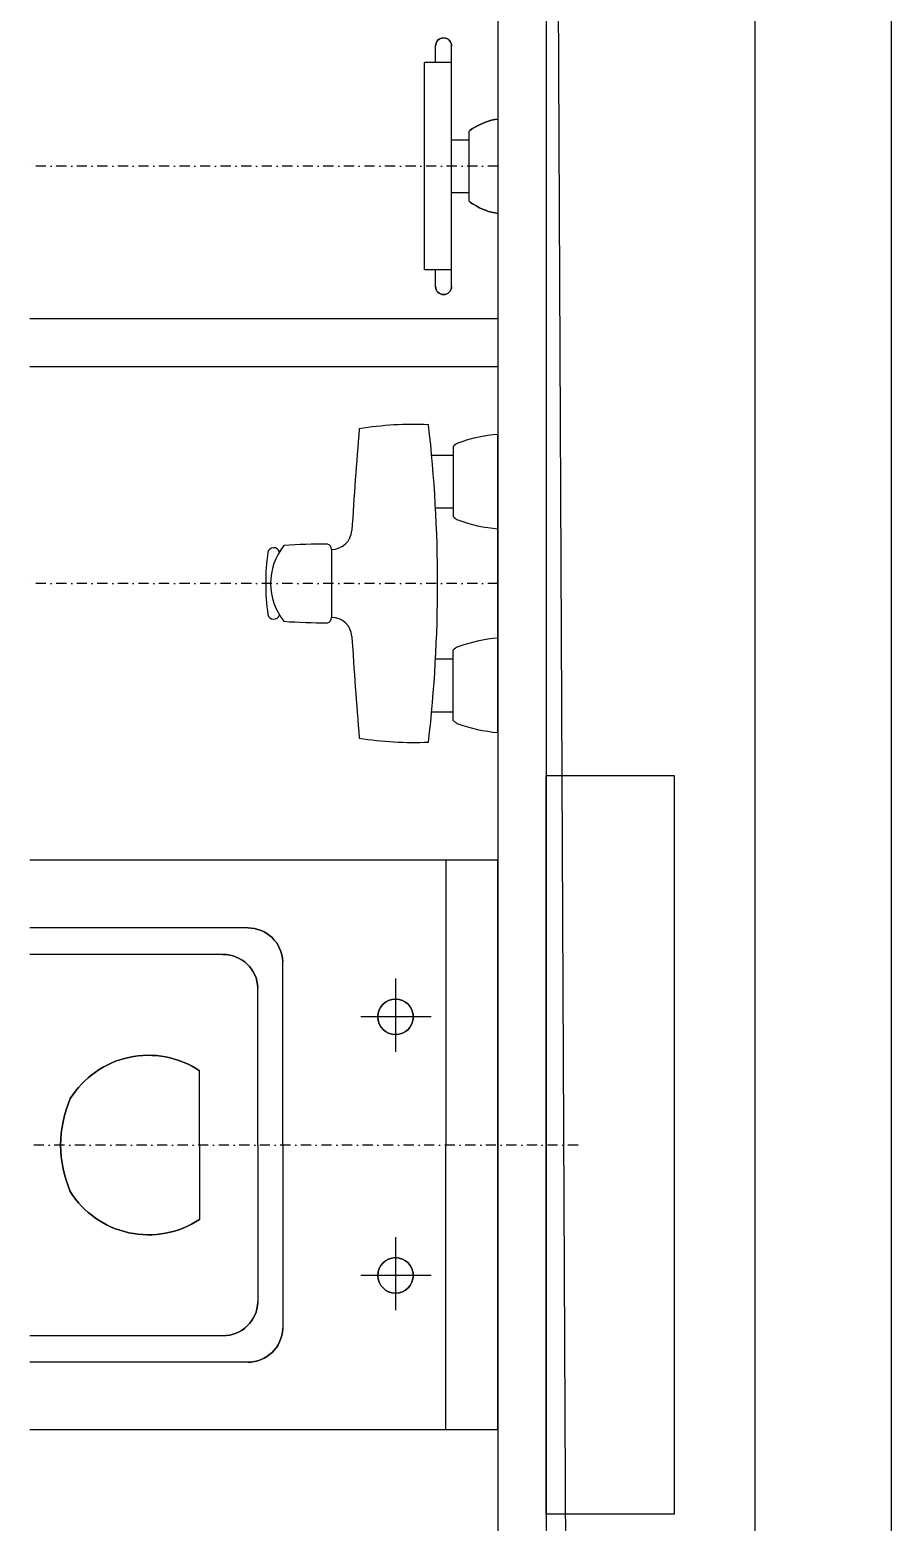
# Model space of a CAD drawing. Header units: millimetres. Extents: x 1372008 to 1411324, y -46445 to -30295.
# Drawn here: x 1395194 to 1395730, y -33405 to -32475 of the extents above; entities that cross this region are included whole.
import ezdxf

# ---------------------------------------------------------------- set-up
doc = ezdxf.new("R2010")
doc.units = ezdxf.units.MM
doc.linetypes.add('DASHDOT2', pattern=[12.7, 6.35, -3.175, 0, -3.175])
for name, color, linetype in [('Divar-esas', 7, 'Continuous'), ('Kafel', 7, 'Continuous'), ('Santexnika', 7, 'Continuous'), ('sutun1', 7, 'Continuous'), ('Tavan', 7, 'Continuous')]:
    doc.layers.add(name, color=color, linetype=linetype)

msp = doc.modelspace()

# ---------------------------------------------------------------- linework, layer by layer
at = {"layer": 'Divar-esas'}
for p, q in [((1395515.19, -30994.82), (1395515.19, -37329.82)), ((1395645.19, -30994.82), (1395645.19, -37459.82))]:
    msp.add_line(p, q, dxfattribs=at)
at = {"layer": 'Kafel'}
for p, q in [((1395485.19, -30824.82), (1395485.19, -37304.82)), ((1395515.19, -30994.82), (1395515.19, -37304.82))]:
    msp.add_line(p, q, dxfattribs=at)
at = {"layer": 'Santexnika'}
for p, q in [((1395446.34, -32495.17), (1395446.34, -32484.82)), ((1395446.34, -32495.17), (1395446.34, -32484.82)), ((1395446.34, -32495.17), (1395446.34, -32484.82)), ((1395446.34, -32495.17), (1395446.34, -32484.82)), ((1395446.34, -32495.17), (1395446.34, -32484.82)), ((1395446.34, -32495.17), (1395446.34, -32484.82)), ((1395446.34, -32495.17), (1395446.34, -32484.82)), ((1395446.34, -32495.17), (1395446.34, -32484.82)), ((1395456.34, -32634.82), (1395456.34, -32484.82)), ((1395456.34, -32634.82), (1395456.34, -32484.82)), ((1395456.34, -32634.82), (1395456.34, -32484.82)), ((1395456.34, -32634.82), (1395456.34, -32484.82)), ((1395456.34, -32634.82), (1395456.34, -32484.82)), ((1395456.34, -32634.82), (1395456.34, -32484.82)), ((1395456.34, -32634.82), (1395456.34, -32484.82)), ((1395456.34, -32634.82), (1395456.34, -32484.82)), ((1395439.4, -32624.48), (1395439.4, -32495.17)), ((1395456.34, -32495.17), (1395439.4, -32495.17)), ((1395439.4, -32624.48), (1395439.4, -32495.17)), ((1395456.34, -32495.17), (1395439.4, -32495.17)), ((1395439.4, -32624.48), (1395439.4, -32495.17)), ((1395456.34, -32495.17), (1395439.4, -32495.17)), ((1395439.4, -32624.48), (1395439.4, -32495.17)), ((1395456.34, -32495.17), (1395439.4, -32495.17)), ((1395439.4, -32624.48), (1395439.4, -32495.17)), ((1395456.34, -32495.17), (1395439.4, -32495.17)), ((1395439.4, -32624.48), (1395439.4, -32495.17)), ((1395456.34, -32495.17), (1395439.4, -32495.17)), ((1395439.4, -32624.48), (1395439.4, -32495.17)), ((1395456.34, -32495.17), (1395439.4, -32495.17)), ((1395439.4, -32624.48), (1395439.4, -32495.17)), ((1395456.34, -32495.17), (1395439.4, -32495.17)), ((1395485.19, -32530.38), (1395485.19, -32589.26)), ((1395485.19, -32530.38), (1395485.19, -32589.26)), ((1395485.19, -32530.38), (1395485.19, -32589.26)), ((1395485.19, -32530.38), (1395485.19, -32589.26)), ((1395485.19, -32530.38), (1395485.19, -32589.26)), ((1395485.19, -32530.38), (1395485.19, -32589.26)), ((1395485.19, -32530.38), (1395485.19, -32589.26)), ((1395485.19, -32530.38), (1395485.19, -32589.26)), ((1395467.37, -32581.65), (1395467.37, -32537.99)), ((1395467.37, -32581.65), (1395467.37, -32537.99)), ((1395467.37, -32581.65), (1395467.37, -32537.99)), ((1395467.37, -32581.65), (1395467.37, -32537.99)), ((1395467.37, -32581.65), (1395467.37, -32537.99)), ((1395467.37, -32581.65), (1395467.37, -32537.99)), ((1395467.37, -32581.65), (1395467.37, -32537.99)), ((1395467.37, -32581.65), (1395467.37, -32537.99)), ((1395456.34, -32543.39), (1395467.37, -32543.39)), ((1395456.34, -32543.39), (1395467.37, -32543.39)), ((1395456.34, -32543.39), (1395467.37, -32543.39)), ((1395456.34, -32543.39), (1395467.37, -32543.39)), ((1395456.34, -32543.39), (1395467.37, -32543.39)), ((1395456.34, -32543.39), (1395467.37, -32543.39)), ((1395456.34, -32543.39), (1395467.37, -32543.39)), ((1395456.34, -32543.39), (1395467.37, -32543.39)), ((1395456.34, -32576.25), (1395467.37, -32576.25)), ((1395456.34, -32576.25), (1395467.37, -32576.25)), ((1395456.34, -32576.25), (1395467.37, -32576.25)), ((1395456.34, -32576.25), (1395467.37, -32576.25)), ((1395456.34, -32576.25), (1395467.37, -32576.25)), ((1395456.34, -32576.25), (1395467.37, -32576.25)), ((1395456.34, -32576.25), (1395467.37, -32576.25)), ((1395456.34, -32576.25), (1395467.37, -32576.25)), ((1395456.34, -32624.48), (1395439.4, -32624.48)), ((1395456.34, -32624.48), (1395439.4, -32624.48)), ((1395456.34, -32624.48), (1395439.4, -32624.48)), ((1395456.34, -32624.48), (1395439.4, -32624.48)), ((1395456.34, -32624.48), (1395439.4, -32624.48)), ((1395456.34, -32624.48), (1395439.4, -32624.48)), ((1395456.34, -32624.48), (1395439.4, -32624.48)), ((1395456.34, -32624.48), (1395439.4, -32624.48)), ((1395446.34, -32634.82), (1395446.34, -32624.48)), ((1395446.34, -32634.82), (1395446.34, -32624.48)), ((1395446.34, -32634.82), (1395446.34, -32624.48)), ((1395446.34, -32634.82), (1395446.34, -32624.48)), ((1395446.34, -32634.82), (1395446.34, -32624.48)), ((1395446.34, -32634.82), (1395446.34, -32624.48)), ((1395446.34, -32634.82), (1395446.34, -32624.48)), ((1395446.34, -32634.82), (1395446.34, -32624.48)), ((1395485.19, -32654.82), (1395193.6, -32654.82)), ((1395485.19, -32654.82), (1395193.6, -32654.82)), ((1395485.19, -32654.82), (1395193.6, -32654.82)), ((1395485.19, -32654.82), (1395193.6, -32654.82)), ((1395485.19, -32654.82), (1395193.6, -32654.82)), ((1395485.19, -32654.82), (1395193.6, -32654.82)), ((1395485.19, -32654.82), (1395193.6, -32654.82)), ((1395485.19, -32654.82), (1395193.6, -32654.82)), ((1395485.19, -32684.82), (1395193.6, -32684.82)), ((1395485.19, -32684.82), (1395193.6, -32684.82)), ((1395485.19, -32684.82), (1395193.6, -32684.82)), ((1395485.19, -32684.82), (1395193.6, -32684.82)), ((1395485.19, -32684.82), (1395193.6, -32684.82)), ((1395485.19, -32684.82), (1395193.6, -32684.82)), ((1395485.19, -32684.82), (1395193.6, -32684.82)), ((1395485.19, -32684.82), (1395193.6, -32684.82)), ((1395457.37, -32734.51), (1395457.37, -32778.18)), ((1395457.37, -32734.51), (1395457.37, -32778.18)), ((1395457.37, -32734.51), (1395457.37, -32778.18)), ((1395457.37, -32734.51), (1395457.37, -32778.18)), ((1395457.37, -32734.51), (1395457.37, -32778.18)), ((1395457.37, -32734.51), (1395457.37, -32778.18)), ((1395457.37, -32734.51), (1395457.37, -32778.18)), ((1395457.37, -32734.51), (1395457.37, -32778.18)), ((1395485.19, -32912.73), (1395485.19, -32726.91)), ((1395485.19, -32912.73), (1395485.19, -32726.91)), ((1395485.19, -32912.73), (1395485.19, -32726.91)), ((1395485.19, -32912.73), (1395485.19, -32726.91)), ((1395485.19, -32912.73), (1395485.19, -32726.91)), ((1395485.19, -32912.73), (1395485.19, -32726.91)), ((1395485.19, -32912.73), (1395485.19, -32726.91)), ((1395485.19, -32912.73), (1395485.19, -32726.91)), ((1395443.95, -32739.91), (1395457.37, -32739.91)), ((1395443.95, -32739.91), (1395457.37, -32739.91)), ((1395443.95, -32739.91), (1395457.37, -32739.91)), ((1395443.95, -32739.91), (1395457.37, -32739.91)), ((1395443.95, -32739.91), (1395457.37, -32739.91)), ((1395443.95, -32739.91), (1395457.37, -32739.91)), ((1395443.95, -32739.91), (1395457.37, -32739.91)), ((1395443.95, -32739.91), (1395457.37, -32739.91)), ((1395446.34, -32772.78), (1395457.37, -32772.78)), ((1395446.34, -32772.78), (1395457.37, -32772.78)), ((1395446.34, -32772.78), (1395457.37, -32772.78)), ((1395446.34, -32772.78), (1395457.37, -32772.78)), ((1395446.34, -32772.78), (1395457.37, -32772.78)), ((1395446.34, -32772.78), (1395457.37, -32772.78)), ((1395446.34, -32772.78), (1395457.37, -32772.78)), ((1395446.34, -32772.78), (1395457.37, -32772.78)), ((1395381.63, -32798.63), (1395381.63, -32841.01)), ((1395381.63, -32798.63), (1395381.63, -32841.01)), ((1395381.63, -32798.63), (1395381.63, -32841.01)), ((1395381.63, -32798.63), (1395381.63, -32841.01)), ((1395381.63, -32798.63), (1395381.63, -32841.01)), ((1395381.63, -32798.63), (1395381.63, -32841.01)), ((1395381.63, -32798.63), (1395381.63, -32841.01)), ((1395381.63, -32798.63), (1395381.63, -32841.01)), ((1395457.37, -32905.13), (1395457.37, -32861.46)), ((1395457.37, -32905.13), (1395457.37, -32861.46)), ((1395457.37, -32905.13), (1395457.37, -32861.46)), ((1395457.37, -32905.13), (1395457.37, -32861.46)), ((1395457.37, -32905.13), (1395457.37, -32861.46)), ((1395457.37, -32905.13), (1395457.37, -32861.46)), ((1395457.37, -32905.13), (1395457.37, -32861.46)), ((1395457.37, -32905.13), (1395457.37, -32861.46)), ((1395446.34, -32866.86), (1395457.37, -32866.86)), ((1395446.34, -32866.86), (1395457.37, -32866.86)), ((1395446.34, -32866.86), (1395457.37, -32866.86)), ((1395446.34, -32866.86), (1395457.37, -32866.86)), ((1395446.34, -32866.86), (1395457.37, -32866.86)), ((1395446.34, -32866.86), (1395457.37, -32866.86)), ((1395446.34, -32866.86), (1395457.37, -32866.86)), ((1395446.34, -32866.86), (1395457.37, -32866.86)), ((1395443.95, -32899.73), (1395457.37, -32899.73)), ((1395443.95, -32899.73), (1395457.37, -32899.73)), ((1395443.95, -32899.73), (1395457.37, -32899.73)), ((1395443.95, -32899.73), (1395457.37, -32899.73)), ((1395443.95, -32899.73), (1395457.37, -32899.73)), ((1395443.95, -32899.73), (1395457.37, -32899.73)), ((1395443.95, -32899.73), (1395457.37, -32899.73)), ((1395443.95, -32899.73), (1395457.37, -32899.73)), ((1395595.19, -32939.82), (1395515.19, -32939.82)), ((1395515.19, -33399.82), (1395515.19, -32939.82)), ((1395595.19, -32939.82), (1395515.19, -32939.82)), ((1395515.19, -33399.82), (1395515.19, -32939.82)), ((1395595.19, -32939.82), (1395515.19, -32939.82)), ((1395515.19, -33399.82), (1395515.19, -32939.82)), ((1395595.19, -32939.82), (1395515.19, -32939.82)), ((1395515.19, -33399.82), (1395515.19, -32939.82)), ((1395595.19, -32939.82), (1395515.19, -32939.82)), ((1395515.19, -33399.82), (1395515.19, -32939.82)), ((1395595.19, -32939.82), (1395515.19, -32939.82)), ((1395515.19, -33399.82), (1395515.19, -32939.82)), ((1395595.19, -32939.82), (1395515.19, -32939.82)), ((1395515.19, -33399.82), (1395515.19, -32939.82)), ((1395595.19, -32939.82), (1395515.19, -32939.82)), ((1395515.19, -33399.82), (1395515.19, -32939.82)), ((1395595.19, -33399.82), (1395595.19, -32939.82)), ((1395595.19, -33399.82), (1395595.19, -32939.82)), ((1395595.19, -33399.82), (1395595.19, -32939.82)), ((1395595.19, -33399.82), (1395595.19, -32939.82)), ((1395595.19, -33399.82), (1395595.19, -32939.82)), ((1395595.19, -33399.82), (1395595.19, -32939.82)), ((1395595.19, -33399.82), (1395595.19, -32939.82)), ((1395595.19, -33399.82), (1395595.19, -32939.82)), ((1395485.19, -32992.32), (1395193.6, -32992.32)), ((1395485.19, -32992.32), (1395193.6, -32992.32)), ((1395485.19, -32992.32), (1395193.6, -32992.32)), ((1395485.19, -32992.32), (1395193.6, -32992.32)), ((1395485.19, -32992.32), (1395193.6, -32992.32)), ((1395485.19, -32992.32), (1395193.6, -32992.32)), ((1395485.19, -32992.32), (1395193.6, -32992.32)), ((1395485.19, -32992.32), (1395193.6, -32992.32)), ((1395452.66, -32992.32), (1395452.66, -33169.82)), ((1395452.66, -32992.32), (1395452.66, -33169.82)), ((1395452.66, -32992.32), (1395452.66, -33169.82)), ((1395452.66, -32992.32), (1395452.66, -33169.82)), ((1395452.66, -32992.32), (1395452.66, -33169.82)), ((1395452.66, -32992.32), (1395452.66, -33169.82)), ((1395452.66, -32992.32), (1395452.66, -33169.82)), ((1395452.66, -32992.32), (1395452.66, -33169.82)), ((1395485.19, -33347.32), (1395485.19, -32992.32)), ((1395485.19, -33347.32), (1395485.19, -32992.32)), ((1395485.19, -33347.32), (1395485.19, -32992.32)), ((1395485.19, -33347.32), (1395485.19, -32992.32)), ((1395485.19, -33347.32), (1395485.19, -32992.32)), ((1395485.19, -33347.32), (1395485.19, -32992.32)), ((1395485.19, -33347.32), (1395485.19, -32992.32)), ((1395485.19, -33347.32), (1395485.19, -32992.32)), ((1395329.67, -33034.49), (1395193.6, -33034.49)), ((1395329.67, -33034.49), (1395193.6, -33034.49)), ((1395329.67, -33034.49), (1395193.6, -33034.49)), ((1395329.67, -33034.49), (1395193.6, -33034.49)), ((1395329.67, -33034.49), (1395193.6, -33034.49)), ((1395329.67, -33034.49), (1395193.6, -33034.49)), ((1395329.67, -33034.49), (1395193.6, -33034.49)), ((1395329.67, -33034.49), (1395193.6, -33034.49)), ((1395314.19, -33051.03), (1395193.6, -33051.03)), ((1395314.19, -33051.03), (1395193.6, -33051.03)), ((1395314.19, -33051.03), (1395193.6, -33051.03)), ((1395314.19, -33051.03), (1395193.6, -33051.03)), ((1395314.19, -33051.03), (1395193.6, -33051.03)), ((1395314.19, -33051.03), (1395193.6, -33051.03)), ((1395314.19, -33051.03), (1395193.6, -33051.03)), ((1395314.19, -33051.03), (1395193.6, -33051.03)), ((1395351.11, -33169.82), (1395351.11, -33055.47)), ((1395351.11, -33169.82), (1395351.11, -33055.47)), ((1395351.11, -33169.82), (1395351.11, -33055.47)), ((1395351.11, -33169.82), (1395351.11, -33055.47)), ((1395351.11, -33169.82), (1395351.11, -33055.47)), ((1395351.11, -33169.82), (1395351.11, -33055.47)), ((1395351.11, -33169.82), (1395351.11, -33055.47)), ((1395351.11, -33169.82), (1395351.11, -33055.47)), ((1395421.68, -33111.65), (1395421.68, -33066.08)), ((1395421.68, -33111.65), (1395421.68, -33066.08)), ((1395421.68, -33111.65), (1395421.68, -33066.08)), ((1395421.68, -33111.65), (1395421.68, -33066.08)), ((1395421.68, -33111.65), (1395421.68, -33066.08)), ((1395421.68, -33111.65), (1395421.68, -33066.08)), ((1395421.68, -33111.65), (1395421.68, -33066.08)), ((1395421.68, -33111.65), (1395421.68, -33066.08)), ((1395335.63, -33169.82), (1395335.63, -33072)), ((1395335.63, -33169.82), (1395335.63, -33072)), ((1395335.63, -33169.82), (1395335.63, -33072)), ((1395335.63, -33169.82), (1395335.63, -33072)), ((1395335.63, -33169.82), (1395335.63, -33072)), ((1395335.63, -33169.82), (1395335.63, -33072)), ((1395335.63, -33169.82), (1395335.63, -33072)), ((1395335.63, -33169.82), (1395335.63, -33072)), ((1395443.6, -33089.93), (1395399.75, -33089.93)), ((1395443.6, -33089.93), (1395399.75, -33089.93)), ((1395443.6, -33089.93), (1395399.75, -33089.93)), ((1395443.6, -33089.93), (1395399.75, -33089.93)), ((1395443.6, -33089.93), (1395399.75, -33089.93)), ((1395443.6, -33089.93), (1395399.75, -33089.93)), ((1395443.6, -33089.93), (1395399.75, -33089.93)), ((1395443.6, -33089.93), (1395399.75, -33089.93)), ((1395299.3, -33169.82), (1395299.3, -33123.46)), ((1395299.3, -33169.82), (1395299.3, -33123.46)), ((1395299.3, -33169.82), (1395299.3, -33123.46)), ((1395299.3, -33169.82), (1395299.3, -33123.46)), ((1395299.3, -33169.82), (1395299.3, -33123.46)), ((1395299.3, -33169.82), (1395299.3, -33123.46)), ((1395299.3, -33169.82), (1395299.3, -33123.46)), ((1395299.3, -33169.82), (1395299.3, -33123.46)), ((1395299.3, -33169.82), (1395299.3, -33216.18)), ((1395299.3, -33169.82), (1395299.3, -33216.18)), ((1395299.3, -33169.82), (1395299.3, -33216.18)), ((1395299.3, -33169.82), (1395299.3, -33216.18)), ((1395299.3, -33169.82), (1395299.3, -33216.18)), ((1395299.3, -33169.82), (1395299.3, -33216.18)), ((1395299.3, -33169.82), (1395299.3, -33216.18)), ((1395299.3, -33169.82), (1395299.3, -33216.18)), ((1395335.63, -33169.82), (1395335.63, -33267.64)), ((1395335.63, -33169.82), (1395335.63, -33267.64)), ((1395335.63, -33169.82), (1395335.63, -33267.64)), ((1395335.63, -33169.82), (1395335.63, -33267.64)), ((1395335.63, -33169.82), (1395335.63, -33267.64)), ((1395335.63, -33169.82), (1395335.63, -33267.64)), ((1395335.63, -33169.82), (1395335.63, -33267.64)), ((1395335.63, -33169.82), (1395335.63, -33267.64)), ((1395351.11, -33169.82), (1395351.11, -33284.17)), ((1395351.11, -33169.82), (1395351.11, -33284.17)), ((1395351.11, -33169.82), (1395351.11, -33284.17)), ((1395351.11, -33169.82), (1395351.11, -33284.17)), ((1395351.11, -33169.82), (1395351.11, -33284.17)), ((1395351.11, -33169.82), (1395351.11, -33284.17)), ((1395351.11, -33169.82), (1395351.11, -33284.17)), ((1395351.11, -33169.82), (1395351.11, -33284.17)), ((1395452.66, -33347.32), (1395452.66, -33169.82)), ((1395452.66, -33347.32), (1395452.66, -33169.82)), ((1395452.66, -33347.32), (1395452.66, -33169.82)), ((1395452.66, -33347.32), (1395452.66, -33169.82)), ((1395452.66, -33347.32), (1395452.66, -33169.82)), ((1395452.66, -33347.32), (1395452.66, -33169.82)), ((1395452.66, -33347.32), (1395452.66, -33169.82)), ((1395452.66, -33347.32), (1395452.66, -33169.82)), ((1395421.68, -33272.77), (1395421.68, -33227.2)), ((1395421.68, -33272.77), (1395421.68, -33227.2)), ((1395421.68, -33272.77), (1395421.68, -33227.2)), ((1395421.68, -33272.77), (1395421.68, -33227.2)), ((1395421.68, -33272.77), (1395421.68, -33227.2)), ((1395421.68, -33272.77), (1395421.68, -33227.2)), ((1395421.68, -33272.77), (1395421.68, -33227.2)), ((1395421.68, -33272.77), (1395421.68, -33227.2)), ((1395443.6, -33251.05), (1395399.75, -33251.05)), ((1395443.6, -33251.05), (1395399.75, -33251.05)), ((1395443.6, -33251.05), (1395399.75, -33251.05)), ((1395443.6, -33251.05), (1395399.75, -33251.05)), ((1395443.6, -33251.05), (1395399.75, -33251.05)), ((1395443.6, -33251.05), (1395399.75, -33251.05)), ((1395443.6, -33251.05), (1395399.75, -33251.05)), ((1395443.6, -33251.05), (1395399.75, -33251.05)), ((1395314.19, -33288.62), (1395193.6, -33288.62)), ((1395314.19, -33288.62), (1395193.6, -33288.62)), ((1395314.19, -33288.62), (1395193.6, -33288.62)), ((1395314.19, -33288.62), (1395193.6, -33288.62)), ((1395314.19, -33288.62), (1395193.6, -33288.62)), ((1395314.19, -33288.62), (1395193.6, -33288.62)), ((1395314.19, -33288.62), (1395193.6, -33288.62)), ((1395314.19, -33288.62), (1395193.6, -33288.62)), ((1395329.67, -33305.15), (1395193.6, -33305.15)), ((1395329.67, -33305.15), (1395193.6, -33305.15)), ((1395329.67, -33305.15), (1395193.6, -33305.15)), ((1395329.67, -33305.15), (1395193.6, -33305.15)), ((1395329.67, -33305.15), (1395193.6, -33305.15)), ((1395329.67, -33305.15), (1395193.6, -33305.15)), ((1395329.67, -33305.15), (1395193.6, -33305.15)), ((1395329.67, -33305.15), (1395193.6, -33305.15)), ((1395485.19, -33347.32), (1395193.6, -33347.32)), ((1395485.19, -33347.32), (1395193.6, -33347.32)), ((1395485.19, -33347.32), (1395193.6, -33347.32)), ((1395485.19, -33347.32), (1395193.6, -33347.32)), ((1395485.19, -33347.32), (1395193.6, -33347.32)), ((1395485.19, -33347.32), (1395193.6, -33347.32)), ((1395485.19, -33347.32), (1395193.6, -33347.32)), ((1395485.19, -33347.32), (1395193.6, -33347.32)), ((1395595.19, -33399.82), (1395515.19, -33399.82)), ((1395595.19, -33399.82), (1395515.19, -33399.82)), ((1395595.19, -33399.82), (1395515.19, -33399.82)), ((1395595.19, -33399.82), (1395515.19, -33399.82)), ((1395595.19, -33399.82), (1395515.19, -33399.82)), ((1395595.19, -33399.82), (1395515.19, -33399.82)), ((1395595.19, -33399.82), (1395515.19, -33399.82)), ((1395595.19, -33399.82), (1395515.19, -33399.82))]:
    msp.add_line(p, q, dxfattribs=at)
at = {"layer": 'Santexnika', "color": 26, "linetype": 'DASHDOT2', "true_color": 0x791e15}
for p, q in [((1395485.19, -32559.82), (1395193.6, -32559.82)), ((1395485.19, -32559.82), (1395193.6, -32559.82)), ((1395485.19, -32559.82), (1395193.6, -32559.82)), ((1395485.19, -32559.82), (1395193.6, -32559.82)), ((1395485.19, -32559.82), (1395193.6, -32559.82)), ((1395485.19, -32559.82), (1395193.6, -32559.82)), ((1395485.19, -32559.82), (1395193.6, -32559.82)), ((1395485.19, -32559.82), (1395193.6, -32559.82)), ((1395485.19, -32819.82), (1395193.6, -32819.82)), ((1395485.19, -32819.82), (1395193.6, -32819.82)), ((1395485.19, -32819.82), (1395193.6, -32819.82)), ((1395485.19, -32819.82), (1395193.6, -32819.82)), ((1395485.19, -32819.82), (1395193.6, -32819.82)), ((1395485.19, -32819.82), (1395193.6, -32819.82)), ((1395485.19, -32819.82), (1395193.6, -32819.82)), ((1395485.19, -32819.82), (1395193.6, -32819.82)), ((1395535.19, -33169.82), (1395193.6, -33169.82)), ((1395535.19, -33169.82), (1395193.6, -33169.82)), ((1395535.19, -33169.82), (1395193.6, -33169.82)), ((1395535.19, -33169.82), (1395193.6, -33169.82)), ((1395535.19, -33169.82), (1395193.6, -33169.82)), ((1395535.19, -33169.82), (1395193.6, -33169.82)), ((1395535.19, -33169.82), (1395193.6, -33169.82)), ((1395535.19, -33169.82), (1395193.6, -33169.82))]:
    msp.add_line(p, q, dxfattribs=at)
at = {"layer": 'Santexnika', "extrusion": (0, 0, -1)}
for centre in [(-1395421.45, -33089.93), (-1395421.45, -33251.05)]:
    msp.add_circle(centre, 11.07, dxfattribs=at)
at = {"layer": 'Santexnika'}
for centre in [(1395421.45, -33089.93), (1395421.45, -33089.93), (1395421.45, -33089.93), (1395421.45, -33089.93), (1395421.45, -33089.93), (1395421.45, -33089.93), (1395421.45, -33089.93), (1395421.45, -33251.05), (1395421.45, -33251.05), (1395421.45, -33251.05), (1395421.45, -33251.05), (1395421.45, -33251.05), (1395421.45, -33251.05), (1395421.45, -33251.05)]:
    msp.add_circle(centre, 11.07, dxfattribs=at)
at = {"layer": 'Santexnika', "extrusion": (0, 0, -1)}
for centre, radius, start, end in [((-1395451.34, -32484.82), 5, 0, -180), ((-1395490.41, -32567.46), 37.44, 57.44563, 81.9817), ((-1395473.43, -32543.35), 8.09, 41.50439, 67.0081), ((-1395473.43, -32576.29), 8.09, -67.0081, -41.50439), ((-1395490.41, -32552.18), 37.44, -81.9817, -57.44563), ((-1395451.34, -32634.82), 5, -180, 0), ((-1395329.51, -33056.11), 21.61, 89.57615, 178.31441), ((-1395314.03, -33072.64), 21.61, 89.57615, 178.31441), ((-1395267.49, -33171.41), 57.54, 32.02118, 123.55505), ((-1395295.51, -33172.16), 82.92, 1.61644, 22.14696), ((-1395295.51, -33167.48), 82.92, -22.14696, -1.61644), ((-1395267.49, -33168.23), 57.54, -123.55505, -32.02118), ((-1395314.03, -33267), 21.61, -178.31441, -89.57615), ((-1395329.51, -33283.53), 21.61, -178.31441, -89.57615)]:
    msp.add_arc(centre, radius, start, end, dxfattribs=at)
at = {"layer": 'Santexnika'}
for centre, radius, start, end in [((1395451.34, -32484.82), 5, 0, 180), ((1395451.34, -32484.82), 5, 0, 180), ((1395451.34, -32484.82), 5, 0, 180), ((1395451.34, -32484.82), 5, 0, 180), ((1395451.34, -32484.82), 5, 0, 180), ((1395451.34, -32484.82), 5, 0, 180), ((1395451.34, -32484.82), 5, 0, 180), ((1395490.41, -32567.46), 37.44, 98.0183, 122.55437), ((1395490.41, -32567.46), 37.44, 98.0183, 122.55437), ((1395490.41, -32567.46), 37.44, 98.0183, 122.55437), ((1395490.41, -32567.46), 37.44, 98.0183, 122.55437), ((1395490.41, -32567.46), 37.44, 98.0183, 122.55437), ((1395490.41, -32567.46), 37.44, 98.0183, 122.55437), ((1395490.41, -32567.46), 37.44, 98.0183, 122.55437), ((1395473.43, -32543.35), 8.09, 112.9919, 138.49561), ((1395473.43, -32543.35), 8.09, 112.9919, 138.49561), ((1395473.43, -32543.35), 8.09, 112.9919, 138.49561), ((1395473.43, -32543.35), 8.09, 112.9919, 138.49561), ((1395473.43, -32543.35), 8.09, 112.9919, 138.49561), ((1395473.43, -32543.35), 8.09, 112.9919, 138.49561), ((1395473.43, -32543.35), 8.09, 112.9919, 138.49561), ((1395473.43, -32576.29), 8.09, -138.49561, -112.9919), ((1395473.43, -32576.29), 8.09, -138.49561, -112.9919), ((1395473.43, -32576.29), 8.09, -138.49561, -112.9919), ((1395473.43, -32576.29), 8.09, -138.49561, -112.9919), ((1395473.43, -32576.29), 8.09, -138.49561, -112.9919), ((1395473.43, -32576.29), 8.09, -138.49561, -112.9919), ((1395473.43, -32576.29), 8.09, -138.49561, -112.9919), ((1395490.41, -32552.18), 37.44, -122.55437, -98.0183), ((1395490.41, -32552.18), 37.44, -122.55437, -98.0183), ((1395490.41, -32552.18), 37.44, -122.55437, -98.0183), ((1395490.41, -32552.18), 37.44, -122.55437, -98.0183), ((1395490.41, -32552.18), 37.44, -122.55437, -98.0183), ((1395490.41, -32552.18), 37.44, -122.55437, -98.0183), ((1395490.41, -32552.18), 37.44, -122.55437, -98.0183), ((1395451.34, -32634.82), 5, 180, 0), ((1395451.34, -32634.82), 5, 180, 0), ((1395451.34, -32634.82), 5, 180, 0), ((1395451.34, -32634.82), 5, 180, 0), ((1395451.34, -32634.82), 5, 180, 0), ((1395451.34, -32634.82), 5, 180, 0), ((1395451.34, -32634.82), 5, 180, 0), ((1398804.96, -32998.23), 3417.25, 175.38846, 176.45203), ((1398804.96, -32998.23), 3417.25, 175.38846, 176.45203), ((1398804.96, -32998.23), 3417.25, 175.38846, 176.45203), ((1398804.96, -32998.23), 3417.25, 175.38846, 176.45203), ((1398804.96, -32998.23), 3417.25, 175.38846, 176.45203), ((1398804.96, -32998.23), 3417.25, 175.38846, 176.45203), ((1398804.96, -32998.23), 3417.25, 175.38846, 176.45203), ((1398804.96, -32998.23), 3417.25, 175.38846, 176.45203), ((1395432.01, -32923.44), 202.7, 87.17491, 99.43674), ((1395432.01, -32923.44), 202.7, 87.17491, 99.43674), ((1395432.01, -32923.44), 202.7, 87.17491, 99.43674), ((1395432.01, -32923.44), 202.7, 87.17491, 99.43674), ((1395432.01, -32923.44), 202.7, 87.17491, 99.43674), ((1395432.01, -32923.44), 202.7, 87.17491, 99.43674), ((1395432.01, -32923.44), 202.7, 87.17491, 99.43674), ((1395432.01, -32923.44), 202.7, 87.17491, 99.43674), ((1394574.48, -32819.82), 873.13, -6.49946, 6.49946), ((1394574.48, -32819.82), 873.13, -6.49946, 6.49946), ((1394574.48, -32819.82), 873.13, -6.49946, 6.49946), ((1394574.48, -32819.82), 873.13, -6.49946, 6.49946), ((1394574.48, -32819.82), 873.13, -6.49946, 6.49946), ((1394574.48, -32819.82), 873.13, -6.49946, 6.49946), ((1394574.48, -32819.82), 873.13, -6.49946, 6.49946), ((1394574.48, -32819.82), 873.13, -6.49946, 6.49946), ((1395463.43, -32739.87), 8.09, 112.9919, 138.49561), ((1395463.43, -32739.87), 8.09, 112.9919, 138.49561), ((1395463.43, -32739.87), 8.09, 112.9919, 138.49561), ((1395463.43, -32739.87), 8.09, 112.9919, 138.49561), ((1395463.43, -32739.87), 8.09, 112.9919, 138.49561), ((1395463.43, -32739.87), 8.09, 112.9919, 138.49561), ((1395463.43, -32739.87), 8.09, 112.9919, 138.49561), ((1395463.43, -32739.87), 8.09, 112.9919, 138.49561), ((1395493.23, -32822.27), 95.7, 94.816, 110.14565), ((1395493.23, -32822.27), 95.7, 94.816, 110.14565), ((1395493.23, -32822.27), 95.7, 94.816, 110.14565), ((1395493.23, -32822.27), 95.7, 94.816, 110.14565), ((1395493.23, -32822.27), 95.7, 94.816, 110.14565), ((1395493.23, -32822.27), 95.7, 94.816, 110.14565), ((1395493.23, -32822.27), 95.7, 94.816, 110.14565), ((1395493.23, -32822.27), 95.7, 94.816, 110.14565), ((1395463.43, -32772.82), 8.09, -138.49561, -112.9919), ((1395463.43, -32772.82), 8.09, -138.49561, -112.9919), ((1395463.43, -32772.82), 8.09, -138.49561, -112.9919), ((1395463.43, -32772.82), 8.09, -138.49561, -112.9919), ((1395463.43, -32772.82), 8.09, -138.49561, -112.9919), ((1395463.43, -32772.82), 8.09, -138.49561, -112.9919), ((1395463.43, -32772.82), 8.09, -138.49561, -112.9919), ((1395463.43, -32772.82), 8.09, -138.49561, -112.9919), ((1395493.23, -32690.42), 95.7, -110.14565, -94.816), ((1395493.23, -32690.42), 95.7, -110.14565, -94.816), ((1395493.23, -32690.42), 95.7, -110.14565, -94.816), ((1395493.23, -32690.42), 95.7, -110.14565, -94.816), ((1395493.23, -32690.42), 95.7, -110.14565, -94.816), ((1395493.23, -32690.42), 95.7, -110.14565, -94.816), ((1395493.23, -32690.42), 95.7, -110.14565, -94.816), ((1395493.23, -32690.42), 95.7, -110.14565, -94.816), ((1395381.63, -32785.97), 12.66, -90.19609, -3.54797), ((1395381.63, -32785.97), 12.66, -90.19609, -3.54797), ((1395381.63, -32785.97), 12.66, -90.19609, -3.54797), ((1395381.63, -32785.97), 12.66, -90.19609, -3.54797), ((1395381.63, -32785.97), 12.66, -90.19609, -3.54797), ((1395381.63, -32785.97), 12.66, -90.19609, -3.54797), ((1395381.63, -32785.97), 12.66, -90.19609, -3.54797), ((1395381.63, -32785.97), 12.66, -90.19609, -3.54797), ((1395477.95, -32819.82), 137.43, 171.87244, -171.87244), ((1395477.95, -32819.82), 137.43, 171.87244, -171.87244), ((1395477.95, -32819.82), 137.43, 171.87244, -171.87244), ((1395477.95, -32819.82), 137.43, 171.87244, -171.87244), ((1395477.95, -32819.82), 137.43, 171.87244, -171.87244), ((1395477.95, -32819.82), 137.43, 171.87244, -171.87244), ((1395477.95, -32819.82), 137.43, 171.87244, -171.87244), ((1395477.95, -32819.82), 137.43, 171.87244, -171.87244), ((1395345.53, -32801.28), 3.74, 16.90443, 166.3079), ((1395345.53, -32801.28), 3.74, 16.90443, 166.3079), ((1395345.53, -32801.28), 3.74, 16.90443, 166.3079), ((1395345.53, -32801.28), 3.74, 16.90443, 166.3079), ((1395345.53, -32801.28), 3.74, 16.90443, 166.3079), ((1395345.53, -32801.28), 3.74, 16.90443, 166.3079), ((1395345.53, -32801.28), 3.74, 16.90443, 166.3079), ((1395345.53, -32801.28), 3.74, 16.90443, 166.3079), ((1395381.14, -32819.82), 37.57, 141.08635, -141.08635), ((1395381.14, -32819.82), 37.57, 141.08635, -141.08635), ((1395381.14, -32819.82), 37.57, 141.08635, -141.08635), ((1395381.14, -32819.82), 37.57, 141.08635, -141.08635), ((1395381.14, -32819.82), 37.57, 141.08635, -141.08635), ((1395381.14, -32819.82), 37.57, 141.08635, -141.08635), ((1395381.14, -32819.82), 37.57, 141.08635, -141.08635), ((1395381.14, -32819.82), 37.57, 141.08635, -141.08635), ((1395378.58, -33166.1), 370.84, 89.93482, 94.12433), ((1395378.58, -33166.1), 370.84, 89.93482, 94.12433), ((1395378.58, -33166.1), 370.84, 89.93482, 94.12433), ((1395378.58, -33166.1), 370.84, 89.93482, 94.12433), ((1395378.58, -33166.1), 370.84, 89.93482, 94.12433), ((1395378.58, -33166.1), 370.84, 89.93482, 94.12433), ((1395378.58, -33166.1), 370.84, 89.93482, 94.12433), ((1395378.58, -33166.1), 370.84, 89.93482, 94.12433), ((1395377.94, -32798.8), 3.69, 2.5378, 73.27799), ((1395377.94, -32798.8), 3.69, 2.5378, 73.27799), ((1395377.94, -32798.8), 3.69, 2.5378, 73.27799), ((1395377.94, -32798.8), 3.69, 2.5378, 73.27799), ((1395377.94, -32798.8), 3.69, 2.5378, 73.27799), ((1395377.94, -32798.8), 3.69, 2.5378, 73.27799), ((1395377.94, -32798.8), 3.69, 2.5378, 73.27799), ((1395377.94, -32798.8), 3.69, 2.5378, 73.27799), ((1395345.53, -32838.37), 3.74, -166.3079, -16.90443), ((1395345.53, -32838.37), 3.74, -166.3079, -16.90443), ((1395345.53, -32838.37), 3.74, -166.3079, -16.90443), ((1395345.53, -32838.37), 3.74, -166.3079, -16.90443), ((1395345.53, -32838.37), 3.74, -166.3079, -16.90443), ((1395345.53, -32838.37), 3.74, -166.3079, -16.90443), ((1395345.53, -32838.37), 3.74, -166.3079, -16.90443), ((1395345.53, -32838.37), 3.74, -166.3079, -16.90443), ((1395378.58, -32473.54), 370.84, -94.12433, -89.93482), ((1395378.58, -32473.54), 370.84, -94.12433, -89.93482), ((1395378.58, -32473.54), 370.84, -94.12433, -89.93482), ((1395378.58, -32473.54), 370.84, -94.12433, -89.93482), ((1395378.58, -32473.54), 370.84, -94.12433, -89.93482), ((1395378.58, -32473.54), 370.84, -94.12433, -89.93482), ((1395378.58, -32473.54), 370.84, -94.12433, -89.93482), ((1395378.58, -32473.54), 370.84, -94.12433, -89.93482), ((1395377.94, -32840.85), 3.69, -73.27799, -2.5378), ((1395377.94, -32840.85), 3.69, -73.27799, -2.5378), ((1395377.94, -32840.85), 3.69, -73.27799, -2.5378), ((1395377.94, -32840.85), 3.69, -73.27799, -2.5378), ((1395377.94, -32840.85), 3.69, -73.27799, -2.5378), ((1395377.94, -32840.85), 3.69, -73.27799, -2.5378), ((1395377.94, -32840.85), 3.69, -73.27799, -2.5378), ((1395377.94, -32840.85), 3.69, -73.27799, -2.5378), ((1395381.63, -32853.67), 12.66, 3.54797, 90.19609), ((1395381.63, -32853.67), 12.66, 3.54797, 90.19609), ((1395381.63, -32853.67), 12.66, 3.54797, 90.19609), ((1395381.63, -32853.67), 12.66, 3.54797, 90.19609), ((1395381.63, -32853.67), 12.66, 3.54797, 90.19609), ((1395381.63, -32853.67), 12.66, 3.54797, 90.19609), ((1395381.63, -32853.67), 12.66, 3.54797, 90.19609), ((1395381.63, -32853.67), 12.66, 3.54797, 90.19609), ((1398804.96, -32641.41), 3417.25, -176.45203, -175.38846), ((1398804.96, -32641.41), 3417.25, -176.45203, -175.38846), ((1398804.96, -32641.41), 3417.25, -176.45203, -175.38846), ((1398804.96, -32641.41), 3417.25, -176.45203, -175.38846), ((1398804.96, -32641.41), 3417.25, -176.45203, -175.38846), ((1398804.96, -32641.41), 3417.25, -176.45203, -175.38846), ((1398804.96, -32641.41), 3417.25, -176.45203, -175.38846), ((1398804.96, -32641.41), 3417.25, -176.45203, -175.38846), ((1395493.23, -32949.22), 95.7, 94.816, 110.14565), ((1395493.23, -32949.22), 95.7, 94.816, 110.14565), ((1395493.23, -32949.22), 95.7, 94.816, 110.14565), ((1395493.23, -32949.22), 95.7, 94.816, 110.14565), ((1395493.23, -32949.22), 95.7, 94.816, 110.14565), ((1395493.23, -32949.22), 95.7, 94.816, 110.14565), ((1395493.23, -32949.22), 95.7, 94.816, 110.14565), ((1395493.23, -32949.22), 95.7, 94.816, 110.14565), ((1395463.43, -32866.82), 8.09, 112.9919, 138.49561), ((1395463.43, -32866.82), 8.09, 112.9919, 138.49561), ((1395463.43, -32866.82), 8.09, 112.9919, 138.49561), ((1395463.43, -32866.82), 8.09, 112.9919, 138.49561), ((1395463.43, -32866.82), 8.09, 112.9919, 138.49561), ((1395463.43, -32866.82), 8.09, 112.9919, 138.49561), ((1395463.43, -32866.82), 8.09, 112.9919, 138.49561), ((1395463.43, -32866.82), 8.09, 112.9919, 138.49561), ((1395463.43, -32899.77), 8.09, -138.49561, -112.9919), ((1395463.43, -32899.77), 8.09, -138.49561, -112.9919), ((1395463.43, -32899.77), 8.09, -138.49561, -112.9919), ((1395463.43, -32899.77), 8.09, -138.49561, -112.9919), ((1395463.43, -32899.77), 8.09, -138.49561, -112.9919), ((1395463.43, -32899.77), 8.09, -138.49561, -112.9919), ((1395463.43, -32899.77), 8.09, -138.49561, -112.9919), ((1395463.43, -32899.77), 8.09, -138.49561, -112.9919), ((1395493.23, -32817.37), 95.7, -110.14565, -94.816), ((1395493.23, -32817.37), 95.7, -110.14565, -94.816), ((1395493.23, -32817.37), 95.7, -110.14565, -94.816), ((1395493.23, -32817.37), 95.7, -110.14565, -94.816), ((1395493.23, -32817.37), 95.7, -110.14565, -94.816), ((1395493.23, -32817.37), 95.7, -110.14565, -94.816), ((1395493.23, -32817.37), 95.7, -110.14565, -94.816), ((1395493.23, -32817.37), 95.7, -110.14565, -94.816), ((1395432.01, -32716.2), 202.7, -99.43674, -87.17491), ((1395432.01, -32716.2), 202.7, -99.43674, -87.17491), ((1395432.01, -32716.2), 202.7, -99.43674, -87.17491), ((1395432.01, -32716.2), 202.7, -99.43674, -87.17491), ((1395432.01, -32716.2), 202.7, -99.43674, -87.17491), ((1395432.01, -32716.2), 202.7, -99.43674, -87.17491), ((1395432.01, -32716.2), 202.7, -99.43674, -87.17491), ((1395432.01, -32716.2), 202.7, -99.43674, -87.17491), ((1395329.51, -33056.11), 21.61, 1.68559, 90.42385), ((1395329.51, -33056.11), 21.61, 1.68559, 90.42385), ((1395329.51, -33056.11), 21.61, 1.68559, 90.42385), ((1395329.51, -33056.11), 21.61, 1.68559, 90.42385), ((1395329.51, -33056.11), 21.61, 1.68559, 90.42385), ((1395329.51, -33056.11), 21.61, 1.68559, 90.42385), ((1395329.51, -33056.11), 21.61, 1.68559, 90.42385), ((1395314.03, -33072.64), 21.61, 1.68559, 90.42385), ((1395314.03, -33072.64), 21.61, 1.68559, 90.42385), ((1395314.03, -33072.64), 21.61, 1.68559, 90.42385), ((1395314.03, -33072.64), 21.61, 1.68559, 90.42385), ((1395314.03, -33072.64), 21.61, 1.68559, 90.42385), ((1395314.03, -33072.64), 21.61, 1.68559, 90.42385), ((1395314.03, -33072.64), 21.61, 1.68559, 90.42385), ((1395267.49, -33171.41), 57.54, 56.44495, 147.97882), ((1395267.49, -33171.41), 57.54, 56.44495, 147.97882), ((1395267.49, -33171.41), 57.54, 56.44495, 147.97882), ((1395267.49, -33171.41), 57.54, 56.44495, 147.97882), ((1395267.49, -33171.41), 57.54, 56.44495, 147.97882), ((1395267.49, -33171.41), 57.54, 56.44495, 147.97882), ((1395267.49, -33171.41), 57.54, 56.44495, 147.97882), ((1395295.51, -33172.16), 82.92, 157.85304, 178.38356), ((1395295.51, -33172.16), 82.92, 157.85304, 178.38356), ((1395295.51, -33172.16), 82.92, 157.85304, 178.38356), ((1395295.51, -33172.16), 82.92, 157.85304, 178.38356), ((1395295.51, -33172.16), 82.92, 157.85304, 178.38356), ((1395295.51, -33172.16), 82.92, 157.85304, 178.38356), ((1395295.51, -33172.16), 82.92, 157.85304, 178.38356), ((1395295.51, -33167.48), 82.92, -178.38356, -157.85304), ((1395295.51, -33167.48), 82.92, -178.38356, -157.85304), ((1395295.51, -33167.48), 82.92, -178.38356, -157.85304), ((1395295.51, -33167.48), 82.92, -178.38356, -157.85304), ((1395295.51, -33167.48), 82.92, -178.38356, -157.85304), ((1395295.51, -33167.48), 82.92, -178.38356, -157.85304), ((1395295.51, -33167.48), 82.92, -178.38356, -157.85304), ((1395267.49, -33168.23), 57.54, -147.97882, -56.44495), ((1395267.49, -33168.23), 57.54, -147.97882, -56.44495), ((1395267.49, -33168.23), 57.54, -147.97882, -56.44495), ((1395267.49, -33168.23), 57.54, -147.97882, -56.44495), ((1395267.49, -33168.23), 57.54, -147.97882, -56.44495), ((1395267.49, -33168.23), 57.54, -147.97882, -56.44495), ((1395267.49, -33168.23), 57.54, -147.97882, -56.44495), ((1395314.03, -33267), 21.61, -90.42385, -1.68559), ((1395314.03, -33267), 21.61, -90.42385, -1.68559), ((1395314.03, -33267), 21.61, -90.42385, -1.68559), ((1395314.03, -33267), 21.61, -90.42385, -1.68559), ((1395314.03, -33267), 21.61, -90.42385, -1.68559), ((1395314.03, -33267), 21.61, -90.42385, -1.68559), ((1395314.03, -33267), 21.61, -90.42385, -1.68559), ((1395329.51, -33283.53), 21.61, -90.42385, -1.68559), ((1395329.51, -33283.53), 21.61, -90.42385, -1.68559), ((1395329.51, -33283.53), 21.61, -90.42385, -1.68559), ((1395329.51, -33283.53), 21.61, -90.42385, -1.68559), ((1395329.51, -33283.53), 21.61, -90.42385, -1.68559), ((1395329.51, -33283.53), 21.61, -90.42385, -1.68559), ((1395329.51, -33283.53), 21.61, -90.42385, -1.68559)]:
    msp.add_arc(centre, radius, start, end, dxfattribs=at)
at = {"layer": 'sutun1', "color": 134}
msp.add_line((1395515.19, -30824.82), (1395545.19, -37304.82), dxfattribs=at)
at = {"layer": 'Tavan'}
msp.add_line((1395730.19, -30824.82), (1395730.19, -37519.82), dxfattribs=at)

doc.saveas('drawing.dxf')
